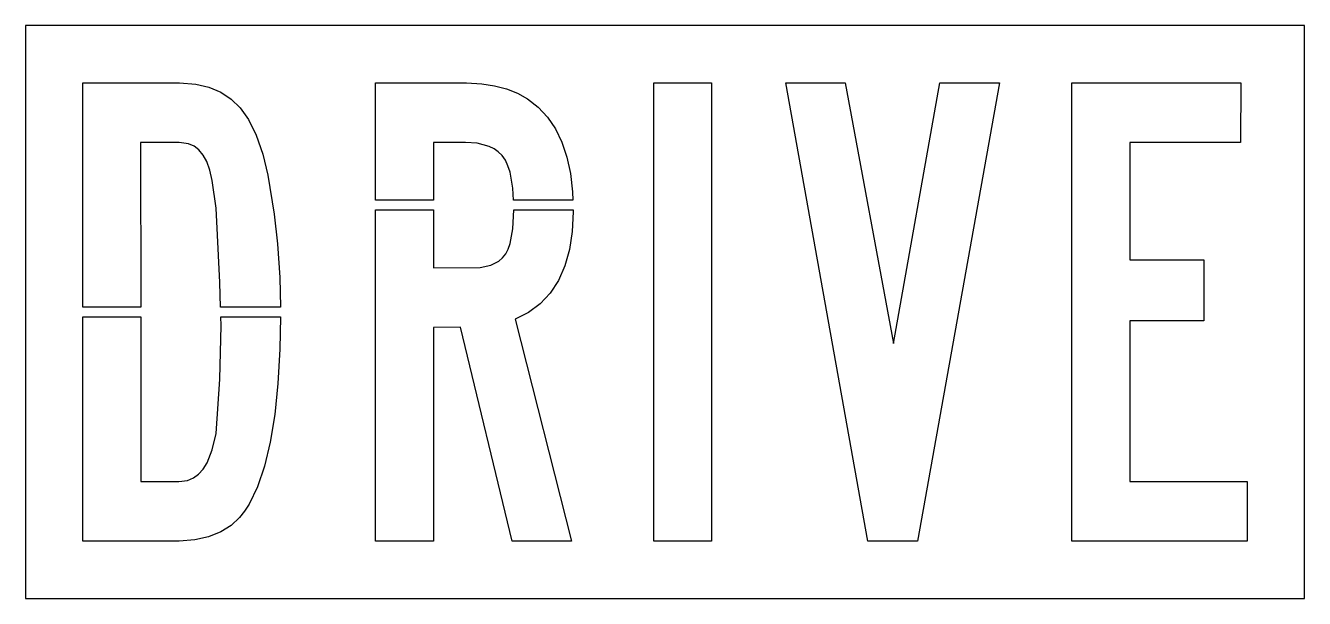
# Model space of a CAD drawing. Extents: x 0 to 67, y 0 to 30.
import ezdxf

# ---------------------------------------------------------------- set-up
doc = ezdxf.new("R2010")
doc.units = 0
doc.layers.add('CUT', color=7, linetype='Continuous')
doc.layers.add('OUTSIDE', color=1, linetype='Continuous')

msp = doc.modelspace()

# ---------------------------------------------------------------- linework, layer by layer
at = {"layer": 'CUT'}
for points in [[(9.649, 22.4304), (9.4894, 22.8737), (9.3029, 23.2222), (9.084, 23.4905), (8.8291, 23.6846), (8.5296, 23.8118), (8.045, 23.8829), (6.0293, 23.8841), (6.0314, 15.251), (3.0009, 15.251), (3.0017, 27), (8.0556, 26.9995), (8.9182, 26.929), (9.6053, 26.7662), (10.224, 26.5061), (10.7676, 26.1497), (11.2435, 25.6913), (11.6818, 25.0757), (12.0778, 24.2635), (12.4291, 23.2627), (12.6998, 22.1647), (13.0154, 20.1298), (13.1935, 18.5702), (13.3152, 16.7986), (13.3511, 15.251), (10.2161, 15.251), (10.1834, 16.5418), (9.9864, 20.4305), (9.7838, 21.881)], [(25.1357, 22.9452), (24.9631, 23.1938), (24.7613, 23.3959), (24.5417, 23.5502), (24.2839, 23.6753), (23.6532, 23.8354), (23.0412, 23.8824), (21.3665, 23.8841), (21.3666, 20.8508), (18.3329, 20.8508), (18.3329, 26.9954), (23.1081, 26.9998), (23.9001, 26.9568), (24.5705, 26.8524), (25.1988, 26.6832), (25.7695, 26.4538), (26.2965, 26.1586), (26.8579, 25.7237), (27.341, 25.2048), (27.755, 24.5921), (28.091, 23.8975), (28.3531, 23.1161), (28.5408, 22.2478), (28.6536, 21.293), (28.6694, 20.8508), (25.5541, 20.8508), (25.5276, 21.4814), (25.385, 22.32), (25.2737, 22.6591)], [(35.94, 3), (32.9095, 3.0034), (32.9095, 27), (35.94, 26.9966)], [(42.9391, 27), (45.4651, 13.3582), (47.9075, 26.9995), (51.0235, 27), (46.7299, 3.0048), (44.123, 3), (39.8241, 26.9988)], [(63.6597, 23.8841), (57.8512, 23.8819), (57.8512, 17.7398), (61.726, 17.7355), (61.7255, 14.5363), (57.8512, 14.5315), (57.8512, 6.1181), (63.9993, 6.1159), (64, 3), (54.8207, 3.0048), (54.8222, 27), (63.6633, 26.9969)], [(26.3537, 14.971), (25.6586, 14.6222), (28.6027, 3), (25.4887, 3.0031), (22.7904, 14.1996), (21.3633, 14.1926), (21.3633, 3.0031), (18.3329, 3), (18.3329, 20.3488), (21.3666, 20.3488), (21.3667, 17.3155), (23.8207, 17.3354), (24.3698, 17.4454), (24.7963, 17.659), (24.9919, 17.8315), (25.1556, 18.0439), (25.2893, 18.2978), (25.3949, 18.5957), (25.5317, 19.3522), (25.5744, 20.3488), (28.6874, 20.3488), (28.6908, 20.2534), (28.6406, 19.2175), (28.4933, 18.27), (28.2511, 17.4154), (27.9127, 16.6505), (27.4829, 15.9876), (26.9642, 15.4284)], [(12.1452, 5.8366), (11.7122, 4.9416), (11.4703, 4.5622), (11.2128, 4.2302), (10.7774, 3.8196), (10.2283, 3.481), (9.582, 3.2266), (8.8601, 3.0653), (8.041, 3.0005), (3, 3), (3.0008, 14.749), (6.0315, 14.749), (6.0336, 6.1159), (8.0261, 6.1166), (8.4816, 6.1829), (8.7941, 6.3115), (9.0648, 6.5062), (9.3026, 6.7706), (9.51, 7.1076), (9.7754, 7.7734), (9.9866, 8.6438), (10.169, 11.4842), (10.2403, 14.2922), (10.2288, 14.749), (13.3514, 14.749), (13.3219, 13.0538), (13.2202, 11.2493), (13.0514, 9.6276), (12.8153, 8.1806), (12.5136, 6.919)]]:
    msp.add_lwpolyline(points, close=True, dxfattribs=at)
at = {"layer": 'OUTSIDE'}
msp.add_lwpolyline([(0, 0), (67, 0), (67, 30), (0, 30)], close=True, dxfattribs=at)

doc.saveas('drawing.dxf')
